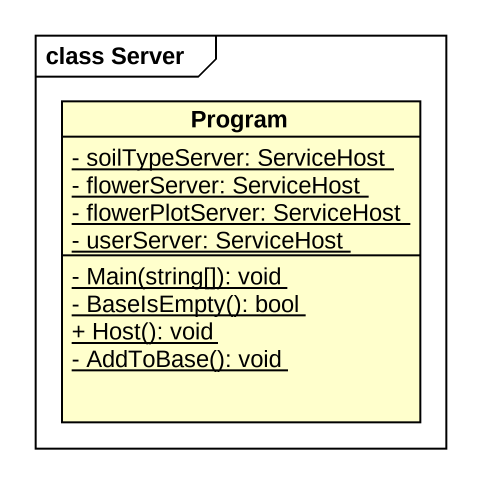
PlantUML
@startuml
mainframe class Server
hide circle
hide empty members
skinparam classAttributeIconSize 0
class Program {
  {static} - soilTypeServer: ServiceHost
  {static} - flowerServer: ServiceHost
  {static} - flowerPlotServer: ServiceHost
  {static} - userServer: ServiceHost
  {static} - Main(string[]): void
  {static} - BaseIsEmpty(): bool
  {static} + Host(): void
  {static} - AddToBase(): void
}
@enduml
